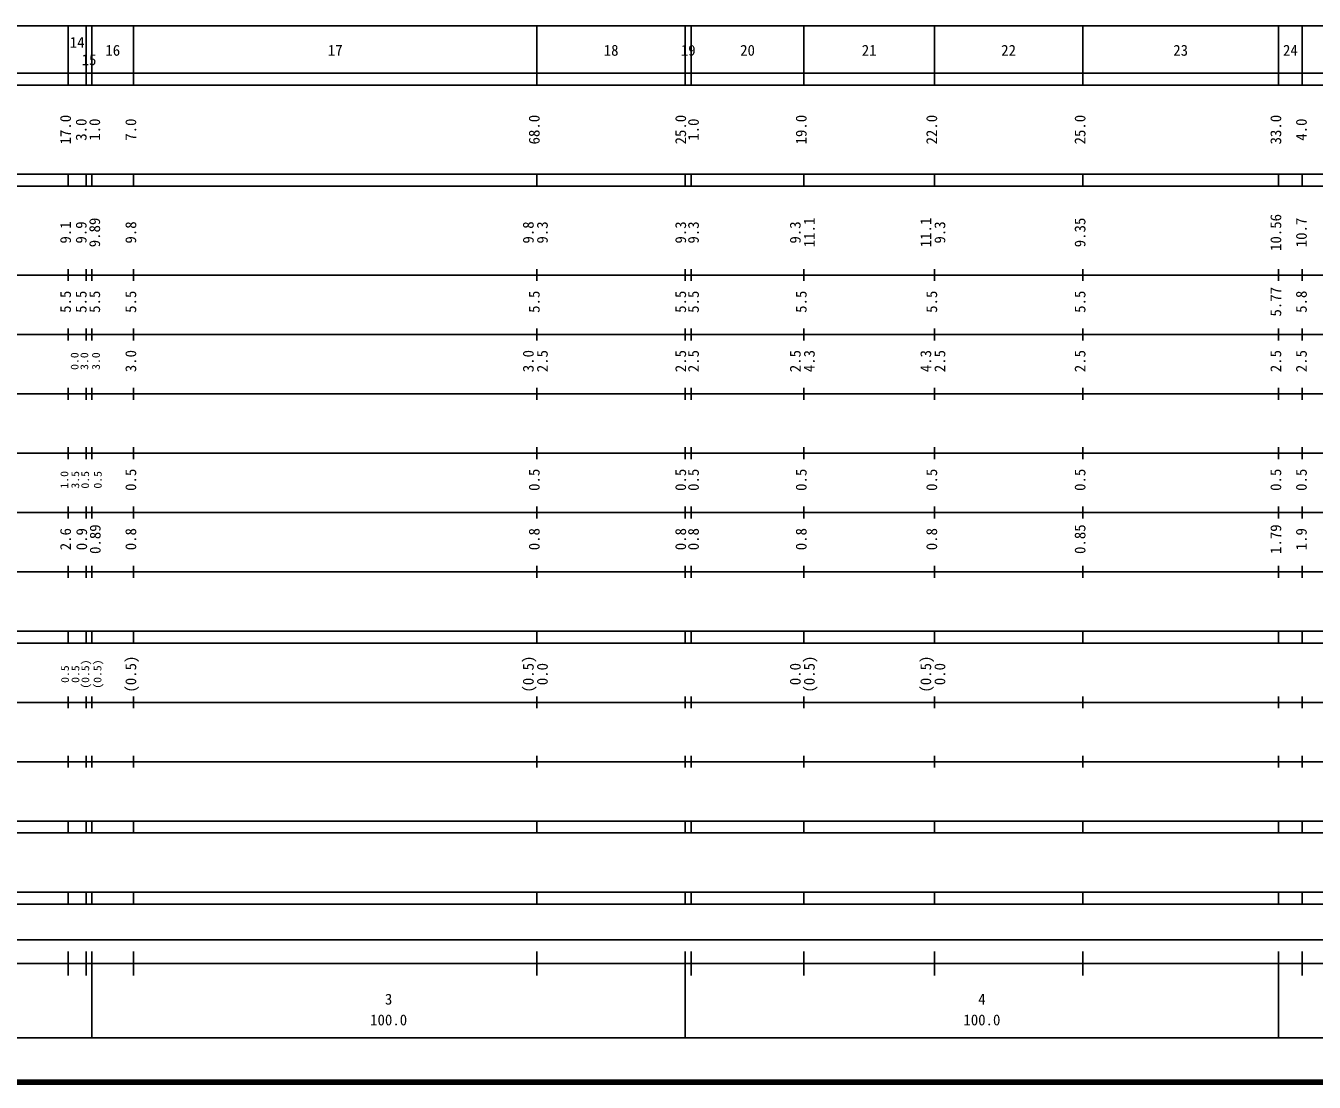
# Model space of a CAD drawing. Units: millimetres on the paper, enlarged 1000 times. Extents: x 40000 to 680000, y 20000 to 380000.
# Drawn here: x 256838 to 474015, y 20000 to 198000 of the extents above; entities that cross this region are included whole.
import ezdxf
from ezdxf.enums import TextEntityAlignment as Align

# ---------------------------------------------------------------- set-up
doc = ezdxf.new("R2010")
doc.units = ezdxf.units.MM
doc.header["$LTSCALE"] = 1000
doc.layers.add('M-TTL', color=2, linetype='Continuous', lineweight=140)
doc.layers.add('M-TTL-BAND', color=7, linetype='Continuous', lineweight=25)
doc.styles.add('ＭＳ ゴシック', font='')
doc.styles.get('ＭＳ ゴシック').set_extended_font_data('MS Gothic')

msp = doc.modelspace()

# ---------------------------------------------------------------- linework, layer by layer
at = {"layer": 'M-TTL'}
msp.add_line((40000, 20000), (680000, 20000), dxfattribs=at)
at = {"layer": 'M-TTL-BAND'}
for p, q in [((68000, 198000), (579000, 198000)), ((264000, 188000), (264000, 198000)), ((267000, 188000), (267000, 198000)), ((268000, 188000), (268000, 198000)), ((275000, 188000), (275000, 198000)), ((343000, 188000), (343000, 198000)), ((368000, 188000), (368000, 198000)), ((369000, 188000), (369000, 198000)), ((388000, 188000), (388000, 198000)), ((410000, 188000), (410000, 198000)), ((435000, 188000), (435000, 198000)), ((468000, 188000), (468000, 198000)), ((472000, 188000), (472000, 198000)), ((40000, 190000), (579000, 190000)), ((40000, 188000), (579000, 188000)), ((40000, 173000), (579000, 173000)), ((264000, 171000), (264000, 173000)), ((267000, 171000), (267000, 173000)), ((268000, 171000), (268000, 173000)), ((275000, 171000), (275000, 173000)), ((343000, 171000), (343000, 173000)), ((368000, 171000), (368000, 173000)), ((369000, 171000), (369000, 173000)), ((388000, 171000), (388000, 173000)), ((410000, 171000), (410000, 173000)), ((435000, 171000), (435000, 173000)), ((468000, 171000), (468000, 173000)), ((472000, 171000), (472000, 173000)), ((40000, 171000), (579000, 171000)), ((264000, 155000), (264000, 157000)), ((267000, 155000), (267000, 157000)), ((268000, 155000), (268000, 157000)), ((275000, 155000), (275000, 157000)), ((343000, 155000), (343000, 157000)), ((368000, 155000), (368000, 157000)), ((369000, 155000), (369000, 157000)), ((388000, 155000), (388000, 157000)), ((410000, 155000), (410000, 157000)), ((435000, 155000), (435000, 157000)), ((468000, 155000), (468000, 157000)), ((472000, 155000), (472000, 157000)), ((40000, 156000), (579000, 156000)), ((46000, 146000), (579000, 146000)), ((264000, 145000), (264000, 147000)), ((267000, 145000), (267000, 147000)), ((268000, 145000), (268000, 147000)), ((275000, 145000), (275000, 147000)), ((343000, 145000), (343000, 147000)), ((368000, 145000), (368000, 147000)), ((369000, 145000), (369000, 147000)), ((388000, 145000), (388000, 147000)), ((410000, 145000), (410000, 147000)), ((435000, 145000), (435000, 147000)), ((468000, 145000), (468000, 147000)), ((472000, 145000), (472000, 147000)), ((264000, 135000), (264000, 137000)), ((267000, 135000), (267000, 137000)), ((268000, 135000), (268000, 137000)), ((275000, 135000), (275000, 137000)), ((343000, 135000), (343000, 137000)), ((368000, 135000), (368000, 137000)), ((369000, 135000), (369000, 137000)), ((388000, 135000), (388000, 137000)), ((410000, 135000), (410000, 137000)), ((435000, 135000), (435000, 137000)), ((468000, 135000), (468000, 137000)), ((472000, 135000), (472000, 137000)), ((52000, 136000), (579000, 136000)), ((46000, 126000), (579000, 126000)), ((264000, 125000), (264000, 127000)), ((267000, 125000), (267000, 127000)), ((268000, 125000), (268000, 127000)), ((275000, 125000), (275000, 127000)), ((343000, 125000), (343000, 127000)), ((368000, 125000), (368000, 127000)), ((369000, 125000), (369000, 127000)), ((388000, 125000), (388000, 127000)), ((410000, 125000), (410000, 127000)), ((435000, 125000), (435000, 127000)), ((468000, 125000), (468000, 127000)), ((472000, 125000), (472000, 127000)), ((52000, 116000), (579000, 116000)), ((264000, 115000), (264000, 117000)), ((267000, 115000), (267000, 117000)), ((268000, 115000), (268000, 117000)), ((275000, 115000), (275000, 117000)), ((343000, 115000), (343000, 117000)), ((368000, 115000), (368000, 117000)), ((369000, 115000), (369000, 117000)), ((388000, 115000), (388000, 117000)), ((410000, 115000), (410000, 117000)), ((435000, 115000), (435000, 117000)), ((468000, 115000), (468000, 117000)), ((472000, 115000), (472000, 117000)), ((264000, 105000), (264000, 107000)), ((267000, 105000), (267000, 107000)), ((268000, 105000), (268000, 107000)), ((275000, 105000), (275000, 107000)), ((343000, 105000), (343000, 107000)), ((368000, 105000), (368000, 107000)), ((369000, 105000), (369000, 107000)), ((388000, 105000), (388000, 107000)), ((410000, 105000), (410000, 107000)), ((435000, 105000), (435000, 107000)), ((468000, 105000), (468000, 107000)), ((472000, 105000), (472000, 107000)), ((46000, 106000), (579000, 106000)), ((40000, 96000), (579000, 96000)), ((264000, 94000), (264000, 96000)), ((267000, 94000), (267000, 96000)), ((268000, 94000), (268000, 96000)), ((275000, 94000), (275000, 96000)), ((343000, 94000), (343000, 96000)), ((368000, 94000), (368000, 96000)), ((369000, 94000), (369000, 96000)), ((388000, 94000), (388000, 96000)), ((410000, 94000), (410000, 96000)), ((435000, 94000), (435000, 96000)), ((468000, 94000), (468000, 96000)), ((472000, 94000), (472000, 96000)), ((40000, 94000), (579000, 94000)), ((264000, 83000), (264000, 85000)), ((267000, 83000), (267000, 85000)), ((268000, 83000), (268000, 85000)), ((275000, 83000), (275000, 85000)), ((343000, 83000), (343000, 85000)), ((368000, 83000), (368000, 85000)), ((369000, 83000), (369000, 85000)), ((388000, 83000), (388000, 85000)), ((410000, 83000), (410000, 85000)), ((435000, 83000), (435000, 85000)), ((468000, 83000), (468000, 85000)), ((472000, 83000), (472000, 85000)), ((49000, 84000), (579000, 84000)), ((40000, 74000), (579000, 74000)), ((264000, 73000), (264000, 75000)), ((267000, 73000), (267000, 75000)), ((268000, 73000), (268000, 75000)), ((275000, 73000), (275000, 75000)), ((343000, 73000), (343000, 75000)), ((368000, 73000), (368000, 75000)), ((369000, 73000), (369000, 75000)), ((388000, 73000), (388000, 75000)), ((410000, 73000), (410000, 75000)), ((435000, 73000), (435000, 75000)), ((468000, 73000), (468000, 75000)), ((472000, 73000), (472000, 75000)), ((40000, 64000), (579000, 64000)), ((264000, 62000), (264000, 64000)), ((267000, 62000), (267000, 64000)), ((268000, 62000), (268000, 64000)), ((275000, 62000), (275000, 64000)), ((343000, 62000), (343000, 64000)), ((368000, 62000), (368000, 64000)), ((369000, 62000), (369000, 64000)), ((388000, 62000), (388000, 64000)), ((410000, 62000), (410000, 64000)), ((435000, 62000), (435000, 64000)), ((468000, 62000), (468000, 64000)), ((472000, 62000), (472000, 64000)), ((40000, 62000), (579000, 62000)), ((40000, 52000), (579000, 52000)), ((40000, 50000), (579000, 50000)), ((264000, 50000), (264000, 52000)), ((267000, 50000), (267000, 52000)), ((268000, 50000), (268000, 52000)), ((275000, 50000), (275000, 52000)), ((343000, 50000), (343000, 52000)), ((368000, 50000), (368000, 52000)), ((369000, 50000), (369000, 52000)), ((388000, 50000), (388000, 52000)), ((410000, 50000), (410000, 52000)), ((435000, 50000), (435000, 52000)), ((468000, 50000), (468000, 52000)), ((472000, 50000), (472000, 52000)), ((71000, 44000), (565000, 44000)), ((264000, 38000), (264000, 42000)), ((267000, 38000), (267000, 42000)), ((268000, 27500), (268000, 42000)), ((275000, 38000), (275000, 42000)), ((343000, 38000), (343000, 42000)), ((368000, 27500), (368000, 42000)), ((369000, 38000), (369000, 42000)), ((388000, 38000), (388000, 42000)), ((410000, 38000), (410000, 42000)), ((435000, 38000), (435000, 42000)), ((468000, 27500), (468000, 42000)), ((472000, 38000), (472000, 42000)), ((40000, 40000), (579000, 40000)), ((68000, 27500), (579000, 27500))]:
    msp.add_line(p, q, dxfattribs=at)

# ---------------------------------------------------------------- texts
at = {"layer": 'M-TTL-BAND', "style": 'ＭＳ ゴシック'}
for s, p in [('14', (265500, 193745)), ('16', (271500, 192405)), ('17', (309000, 192405)), ('18', (355500, 192405)), ('19', (368500, 192405)), ('20', (378500, 192405)), ('21', (399000, 192405)), ('22', (422500, 192405)), ('23', (451500, 192405)), ('24', (470000, 192405)), ('15', (267500, 190806)), ('3', (318000, 32523)), ('4', (418000, 32523)), ('100.0', (318000, 29033)), ('100.0', (418000, 29033))]:
    msp.add_text(s, height=1833, dxfattribs=at).set_placement(p, align=Align.BOTTOM_CENTER)
for s, p in [('17.0', (265000, 180500)), ('68.0', (344000, 180500)), ('25.0', (368684, 180500)), ('19.0', (389000, 180500)), ('22.0', (411000, 180500)), ('25.0', (436000, 180500)), ('33.0', (469000, 180500)), ('3.0', (267634, 180500)), ('1.0', (269912, 180500)), ('7.0', (276000, 180500)), ('1.0', (370835, 180500)), ('4.0', (473306, 180500)), ('9.89', (269912, 163174)), ('11.1', (390370, 163174)), ('11.1', (410000, 163174)), ('9.35', (436000, 163174)), ('10.56', (469000, 163174)), ('10.7', (473306, 163174)), ('9.1', (265000, 163174)), ('9.9', (267634, 163174)), ('9.8', (276000, 163174)), ('9.8', (343000, 163174)), ('9.3', (345370, 163174)), ('9.3', (368684, 163174)), ('9.3', (370835, 163174)), ('9.3', (388000, 163174)), ('9.3', (412370, 163174)), ('5.5', (265000, 151500)), ('5.5', (267634, 151500)), ('5.5', (269912, 151500)), ('5.5', (276000, 151500)), ('5.5', (344000, 151500)), ('5.5', (368684, 151500)), ('5.5', (370835, 151500)), ('5.5', (389000, 151500)), ('5.5', (411000, 151500)), ('5.5', (436000, 151500)), ('5.77', (469000, 151500)), ('5.8', (473306, 151500)), ('3.0', (276000, 141500)), ('3.0', (343000, 141500)), ('2.5', (345370, 141500)), ('2.5', (368684, 141500)), ('2.5', (370835, 141500)), ('2.5', (388000, 141500)), ('4.3', (390370, 141500)), ('4.3', (410000, 141500)), ('2.5', (412370, 141500)), ('2.5', (436000, 141500)), ('2.5', (469000, 141500)), ('2.5', (473306, 141500)), ('0.5', (276000, 121500)), ('0.5', (344000, 121500)), ('0.5', (368684, 121500)), ('0.5', (370835, 121500)), ('0.5', (389000, 121500)), ('0.5', (411000, 121500)), ('0.5', (436000, 121500)), ('0.5', (469000, 121500)), ('0.5', (473306, 121500)), ('2.6', (265000, 111500)), ('0.9', (267724, 111500)), ('0.89', (270000, 111500)), ('0.8', (276000, 111500)), ('0.8', (344000, 111500)), ('0.8', (368684, 111500)), ('0.8', (370835, 111500)), ('0.8', (389000, 111500)), ('0.8', (411000, 111500)), ('0.85', (436000, 111500)), ('1.79', (469000, 111500)), ('1.9', (473306, 111500)), ('(0.5)', (276000, 88764)), ('(0.5)', (343000, 88764)), ('(0.5)', (390370, 88764)), ('(0.5)', (410000, 88764)), ('0.0', (345370, 88764)), ('0.0', (388000, 88764)), ('0.0', (412370, 88764))]:
    msp.add_text(s, height=1833, rotation=90, dxfattribs=at).set_placement(p, align=Align.BOTTOM_CENTER)
at = {"layer": 'M-TTL-BAND', "style": 'ＭＳ ゴシック', "width": 1.1}
for s, p in [('0.0', (266121, 141500)), ('3.0', (267757, 141500)), ('3.0', (269718, 141500)), ('1.0', (264394, 121500)), ('3.5', (266231, 121500)), ('0.5', (267901, 121500)), ('0.5', (270026, 121500)), ('0.5', (264502, 88764)), ('0.5', (266253, 88764)), ('(0.5)', (267929, 88764)), ('(0.5)', (269984, 88764))]:
    msp.add_text(s, height=1320, rotation=90, dxfattribs=at).set_placement(p, align=Align.BOTTOM_CENTER)

doc.saveas('drawing.dxf')
